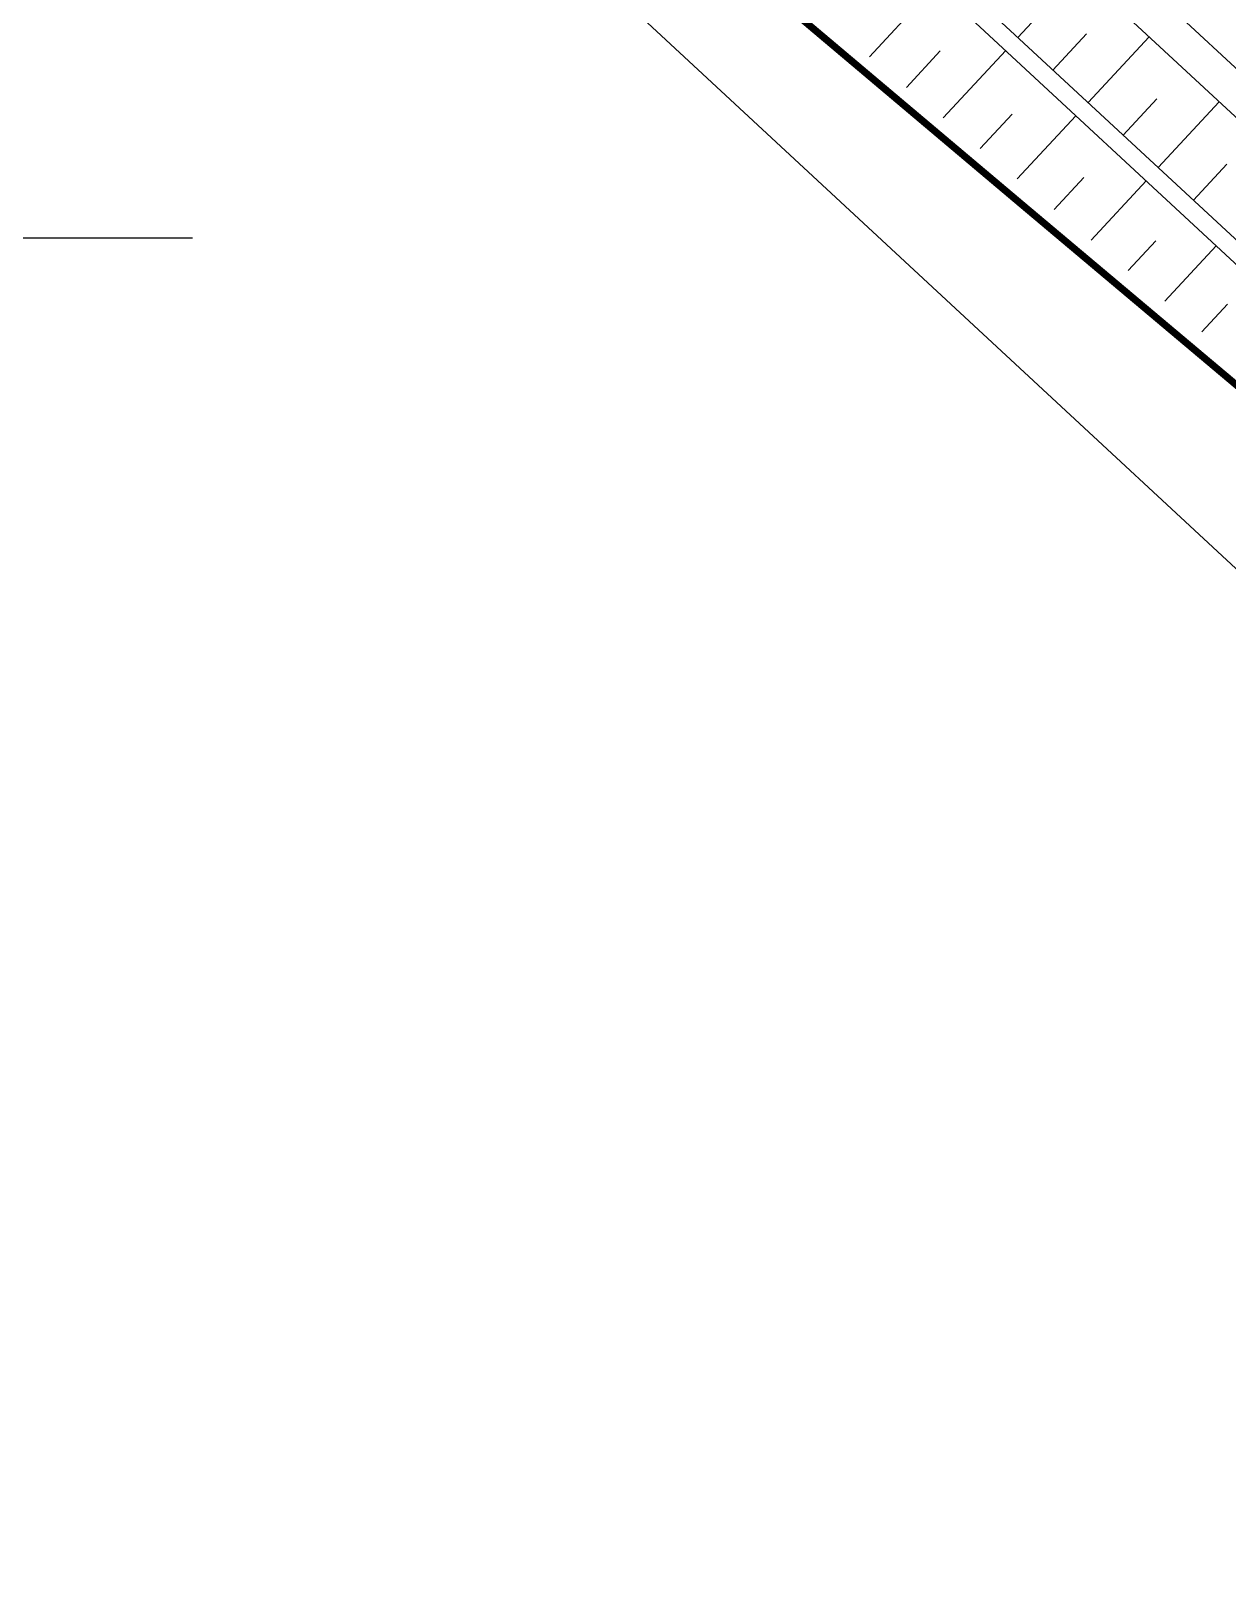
# Model space of a CAD drawing. Header units: millimetres. Extents: x 0 to 841000, y 0 to 594000.
# Drawn here: x 173167 to 240657, y 221858 to 309302 of the extents above; entities that cross this region are included whole.
import ezdxf
from ezdxf.xclip import XClip

# ---------------------------------------------------------------- set-up
doc = ezdxf.new("R2010")
doc.units = ezdxf.units.MM
doc.header["$LTSCALE"] = 1000
doc.header["$XCLIPFRAME"] = 0
doc.linetypes.add('XR-PLAN$0$HIDDEN', pattern=[0.375, 0.25, -0.125])
doc.linetypes.add('XR-SITE PLAN$0$PHANTOM-GAUN', pattern=[30, 20, -2, 2, -2, 2, -2])
doc.layers.get('Defpoints').update_dxf_attribs({"color": 137})
for name, color, linetype in [('SYM-LEAD', 6, 'Continuous'), ('XR-PLAN$0$WALL-D', 8, 'Continuous'), ('XR-PLAN$0$단면선', 8, 'Continuous'), ('XR-PLAN$0$보조선', 8, 'Continuous'), ('XR-PLAN$0$입면선', 8, 'Continuous'), ('XR-SITE PLAN$0$대지경계선', 2, 'XR-SITE PLAN$0$PHANTOM-GAUN'), ('XR-SITE PLAN$0$획지경계선', 8, 'Continuous')]:
    doc.layers.add(name, color=color, linetype=linetype)

# ---------------------------------------------------------------- blocks, each defined once
blk = doc.blocks.new('XR-PLAN$0$화장실')
at = {"layer": 'XR-PLAN$0$입면선', "color": 252, "ltscale": 200}
for p, q in [((-1500, 0), (0, 0)), ((-1500, 0), (-1500, -292)), ((0, 0), (0, -1000)), ((-1500, -892), (-1500, -1000)), ((-900, -892), (-1500, -892)), ((-1500, -1000), (0, -1000))]:
    blk.add_line(p, q, dxfattribs=at)
blk.add_arc((-1500, -892), 600, 0, 90, dxfattribs=at)
blk = doc.blocks.new('XR-PLAN$0$I-Center 3층 평면도')
at = {"layer": 'XR-PLAN$0$단면선', "ltscale": 100}
for p, q in [((-40202, 207), (-40202, 179)), ((-40202, 207), (-39797, 207)), ((-40202, 179), (-40031, 179)), ((-40009, 157), (-40009, -157)), ((-39991, 157), (-39991, -157)), ((-39969, 179), (-39797, 179)), ((-39797, 207), (-39797, 179)), ((-30202, 216), (-30202, 188)), ((-30202, 216), (-29797, 216)), ((-30202, 188), (-30031, 188)), ((-30009, 166), (-30009, -148)), ((-29991, 166), (-29991, -148)), ((-29969, 188), (-29797, 188)), ((-29797, 216), (-29797, 188)), ((-20202, 207), (-20202, 179)), ((-20202, 207), (-19797, 207)), ((-20202, 179), (-20031, 179)), ((-20009, 157), (-20009, -157)), ((-19991, 157), (-19991, -157)), ((-19969, 179), (-19797, 179)), ((-19797, 207), (-19797, 179)), ((-10202, 207), (-10202, 179)), ((-10202, 207), (-9797, 207)), ((-10202, 179), (-10031, 179)), ((-10009, 157), (-10009, -157)), ((-9991, 157), (-9991, -157)), ((-9969, 179), (-9797, 179)), ((-9797, 207), (-9797, 179)), ((-204, -214), (-204, 214)), ((-204, 214), (-169, 214)), ((-169, 32), (-169, 214)), ((-147, 10), (146, 10)), ((168, 32), (168, 214)), ((168, 214), (203, 214)), ((203, -214), (203, 214)), ((-40202, -179), (-40202, -207)), ((-40202, -179), (-40031, -179)), ((-40202, -207), (-39797, -207)), ((-39969, -179), (-39797, -179)), ((-39797, -179), (-39797, -207)), ((-30202, -170), (-30202, -198)), ((-30202, -170), (-30031, -170)), ((-30202, -198), (-29797, -198)), ((-29969, -170), (-29797, -170)), ((-29797, -170), (-29797, -198)), ((-20202, -179), (-20202, -207)), ((-20202, -179), (-20031, -179)), ((-20202, -207), (-19797, -207)), ((-19969, -179), (-19797, -179)), ((-19797, -179), (-19797, -207)), ((-10202, -179), (-10202, -207)), ((-10202, -179), (-10031, -179)), ((-10202, -207), (-9797, -207)), ((-9969, -179), (-9797, -179)), ((-9797, -179), (-9797, -207)), ((-204, -214), (-169, -214)), ((-169, -214), (-169, -32)), ((-147, -10), (146, -10)), ((168, -214), (168, -32)), ((168, -214), (203, -214)), ((-164, -4713), (-175, -4713)), ((-175, -4888), (-175, -4713)), ((-164, -4888), (-175, -4888)), ((-164, -4783), (-164, -4713)), ((-164, -4888), (-164, -4818)), ((150, -4797), (-150, -4797)), ((150, -4804), (-150, -4804)), ((164, -4783), (164, -4713)), ((175, -4713), (164, -4713)), ((164, -4888), (164, -4818)), ((175, -4888), (164, -4888)), ((175, -4888), (175, -4713)), ((-3588, -9404), (-3600, -9404)), ((-3600, -9604), (-3600, -9404)), ((-3588, -9604), (-3600, -9604)), ((-3588, -9487), (-3588, -9404)), ((-3588, -9604), (-3588, -9521)), ((-3425, -9500), (-3575, -9500)), ((-3425, -9508), (-3575, -9508)), ((-3412, -9487), (-3412, -9404)), ((-3400, -9404), (-3412, -9404)), ((-3412, -9604), (-3412, -9521)), ((-3400, -9604), (-3412, -9604)), ((-3400, -9604), (-3400, -9404)), ((-164, -9413), (-175, -9413)), ((-175, -9588), (-175, -9413)), ((-164, -9588), (-175, -9588)), ((-164, -9483), (-164, -9413)), ((-164, -9588), (-164, -9518)), ((150, -9497), (-150, -9497)), ((150, -9504), (-150, -9504)), ((164, -9483), (164, -9413)), ((175, -9413), (164, -9413)), ((164, -9588), (164, -9518)), ((175, -9588), (164, -9588)), ((175, -9588), (175, -9413))]:
    blk.add_line(p, q, dxfattribs=at)
for points in [[(-47217, 226), (-47300, 226), (-47300, 238), (-47100, 238), (-47100, 226), (-47183, 226, 0.414214), (-47196, 213), (-47196, 63, 0.414214), (-47183, 50), (-47100, 50), (-47100, 38), (-47300, 38), (-47300, 50), (-47217, 50, 0.414214), (-47204, 63), (-47204, 213, 0.414214)], [(-42817, 226), (-42900, 226), (-42900, 238), (-42700, 238), (-42700, 226), (-42783, 226, 0.414214), (-42796, 213), (-42796, 63, 0.414214), (-42783, 50), (-42700, 50), (-42700, 38), (-42900, 38), (-42900, 50), (-42817, 50, 0.414214), (-42804, 63), (-42804, 213, 0.414214)], [(-35289, 226), (-35372, 226), (-35372, 238), (-35172, 238), (-35172, 226), (-35255, 226, 0.414214), (-35268, 213), (-35268, 63, 0.414214), (-35255, 50), (-35172, 50), (-35172, 38), (-35372, 38), (-35372, 50), (-35289, 50, 0.414214), (-35276, 63), (-35276, 213, 0.414214)], [(-25289, 226), (-25372, 226), (-25372, 238), (-25172, 238), (-25172, 226), (-25255, 226, 0.414214), (-25268, 213), (-25268, 63, 0.414214), (-25255, 50), (-25172, 50), (-25172, 38), (-25372, 38), (-25372, 50), (-25289, 50, 0.414214), (-25276, 63), (-25276, 213, 0.414214)], [(-15289, 226), (-15372, 226), (-15372, 238), (-15172, 238), (-15172, 226), (-15255, 226, 0.414214), (-15268, 213), (-15268, 63, 0.414214), (-15255, 50), (-15172, 50), (-15172, 38), (-15372, 38), (-15372, 50), (-15289, 50, 0.414214), (-15276, 63), (-15276, 213, 0.414214)], [(-5289, 226), (-5372, 226), (-5372, 238), (-5172, 238), (-5172, 226), (-5255, 226, 0.414214), (-5268, 213), (-5268, 63, 0.414214), (-5255, 50), (-5172, 50), (-5172, 38), (-5372, 38), (-5372, 50), (-5289, 50, 0.414214), (-5276, 63), (-5276, 213, 0.414214)]]:
    blk.add_lwpolyline(points, format="xyb", close=True, dxfattribs=at)
for centre, radius, start, end in [((-40031, 157), 22, 0, 90), ((-39969, 157), 22, 90, 180), ((-30031, 166), 22, 0, 90), ((-29969, 166), 22, 90, 180), ((-20031, 157), 22, 0, 90), ((-19969, 157), 22, 90, 180), ((-10031, 157), 22, 0, 90), ((-9969, 157), 22, 90, 180), ((-147, 32), 22, 180, 270), ((146, 32), 22, 270, 0), ((-40031, -157), 22, 270, 0), ((-39969, -157), 22, 180, 270), ((-30031, -148), 22, 270, 0), ((-29969, -148), 22, 180, 270), ((-20031, -157), 22, 270, 0), ((-19969, -157), 22, 180, 270), ((-10031, -157), 22, 270, 0), ((-9969, -157), 22, 180, 270), ((-147, -32), 22, 90, 180), ((146, -32), 22, 0, 90), ((-150, -4783), 14, 180, 270), ((-150, -4818), 14, 90, 180), ((150, -4783), 14, 270, 0), ((150, -4818), 14, 0, 90), ((-3575, -9487), 13, 180, 270), ((-3575, -9521), 13, 90, 180), ((-3425, -9487), 13, 270, 0), ((-3425, -9521), 13, 0, 90), ((-150, -9483), 14, 180, 270), ((-150, -9518), 14, 90, 180), ((150, -9483), 14, 270, 0), ((150, -9518), 14, 0, 90)]:
    blk.add_arc(centre, radius, start, end, dxfattribs=at)
at = {"layer": 'XR-PLAN$0$보조선', "linetype": 'XR-PLAN$0$HIDDEN', "ltscale": 200}
for p, q in [((-3400, -8437), (-300, -9387)), ((-3400, -9387), (-300, -8437))]:
    blk.add_line(p, q, dxfattribs=at)
at = {"layer": 'XR-PLAN$0$입면선', "ltscale": 200}
for p, q in [((-50600, 570), (-50600, 3200)), ((-50600, 3200), (-39400, 3200)), ((-50500, 570), (-50500, 3100)), ((-50500, 3100), (-39500, 3100)), ((-50000, 570), (-50000, 3100)), ((-49500, 570), (-49500, 3100)), ((-49000, 570), (-49000, 3100)), ((-48500, 570), (-48500, 3100)), ((-48000, 570), (-48000, 3100)), ((-47500, 570), (-47500, 3100)), ((-47000, 570), (-47000, 3100)), ((-46500, 570), (-46500, 3100)), ((-46000, 570), (-46000, 3100)), ((-45500, 570), (-45500, 3100)), ((-45000, 570), (-45000, 3100)), ((-44500, 570), (-44500, 3100)), ((-44000, 570), (-44000, 3100)), ((-44000, 570), (-44000, 3100)), ((-43500, 570), (-43500, 3100)), ((-43000, 570), (-43000, 3100)), ((-42500, 570), (-42500, 3100)), ((-42000, 570), (-42000, 3100)), ((-41500, 570), (-41500, 3100)), ((-41000, 570), (-41000, 3100)), ((-40500, 570), (-40500, 3100)), ((-40000, 570), (-40000, 3100)), ((-39500, 570), (-39500, 3100)), ((-39400, 570), (-39400, 3200)), ((-40310, 310), (-39690, 310)), ((-40310, 310), (-40310, -310)), ((-39690, 310), (-39690, -310)), ((-38725, 520), (-38725, 440)), ((-35725, 520), (-38725, 520)), ((-35725, 440), (-38725, 440)), ((-38695, 520), (-38695, 440)), ((-35755, 480), (-38695, 480)), ((-37175, 460), (-38695, 460)), ((-35755, 500), (-37275, 500)), ((-37275, 480), (-37275, 500)), ((-37175, 460), (-37175, 480)), ((-35755, 520), (-35755, 440)), ((-35725, 520), (-35725, 440)), ((-34269, 350), (-35725, 350)), ((-34269, 520), (-34269, 440)), ((-34269, 520), (-31269, 520)), ((-34269, 440), (-31269, 440)), ((-34239, 520), (-34239, 440)), ((-34239, 500), (-32719, 500)), ((-34239, 480), (-31299, 480)), ((-32819, 460), (-32819, 480)), ((-32819, 460), (-31299, 460)), ((-32719, 480), (-32719, 500)), ((-31299, 520), (-31299, 440)), ((-31269, 520), (-31269, 440)), ((-30310, 319), (-29690, 319)), ((-30310, 319), (-30310, -301)), ((-29690, 319), (-29690, -301)), ((-28725, 520), (-28725, 440)), ((-28725, 520), (-25725, 520)), ((-28725, 440), (-25725, 440)), ((-28695, 520), (-28695, 440)), ((-28695, 500), (-27175, 500)), ((-28695, 480), (-25755, 480)), ((-27275, 460), (-27275, 480)), ((-27275, 460), (-25755, 460)), ((-27175, 480), (-27175, 500)), ((-25755, 520), (-25755, 440)), ((-25725, 520), (-25725, 440)), ((-24269, 520), (-24269, 440)), ((-24269, 520), (-21269, 520)), ((-24269, 440), (-21269, 440)), ((-24239, 520), (-24239, 440)), ((-24239, 500), (-22719, 500)), ((-24239, 480), (-21299, 480)), ((-22819, 460), (-22819, 480)), ((-22819, 460), (-21299, 460)), ((-22719, 480), (-22719, 500)), ((-21299, 520), (-21299, 440)), ((-21269, 520), (-21269, 440)), ((-20310, 310), (-19690, 310)), ((-20310, 310), (-20310, -310)), ((-19690, 310), (-19690, -310)), ((-18725, 520), (-18725, 440)), ((-18725, 520), (-15725, 520)), ((-18725, 440), (-15725, 440)), ((-18695, 520), (-18695, 440)), ((-18695, 500), (-17175, 500)), ((-18695, 480), (-15755, 480)), ((-17275, 460), (-17275, 480)), ((-17275, 460), (-15755, 460)), ((-17175, 480), (-17175, 500)), ((-15755, 520), (-15755, 440)), ((-15725, 520), (-15725, 440)), ((-14269, 520), (-14269, 440)), ((-14269, 520), (-11269, 520)), ((-14269, 440), (-11269, 440)), ((-14239, 520), (-14239, 440)), ((-14239, 500), (-12719, 500)), ((-14239, 480), (-11299, 480)), ((-12819, 460), (-12819, 480)), ((-12819, 460), (-11299, 460)), ((-12719, 480), (-12719, 500)), ((-11299, 520), (-11299, 440)), ((-11269, 520), (-11269, 440)), ((-10310, 310), (-9690, 310)), ((-10310, 310), (-10310, -310)), ((-9690, 310), (-9690, -310)), ((-9272, 550), (-9272, 350)), ((-9272, 520), (-9272, 440)), ((-4100, 520), (-9272, 520)), ((-4100, 440), (-9272, 440)), ((-9242, 520), (-9242, 440)), ((-4130, 480), (-9242, 480)), ((-6672, 460), (-9242, 460)), ((-4130, 500), (-6772, 500)), ((-6772, 480), (-6772, 500)), ((-6672, 460), (-6672, 480)), ((-4130, 520), (-4130, 440)), ((-4100, 520), (-4100, 440)), ((-3600, -281), (-3600, 520)), ((-3600, 520), (-3600, -301)), ((-3400, 520), (-3400, -301)), ((-3100, 520), (-3100, 440)), ((-3100, 520), (-910, 520)), ((-3100, 440), (-910, 440)), ((-3070, 520), (-3070, 440)), ((-3070, 500), (-1955, 500)), ((-3070, 480), (-940, 480)), ((-2055, 460), (-2055, 480)), ((-2055, 460), (-940, 460)), ((-1955, 480), (-1955, 500)), ((-940, 520), (-940, 440)), ((-910, 520), (-910, 440)), ((-910, -214), (-910, 186)), ((-910, 186), (-310, 186)), ((-810, -114), (-810, 86)), ((-810, 86), (-310, 86)), ((-310, -310), (-310, 310)), ((-310, 310), (310, 310)), ((310, -310), (310, 310)), ((570, 570), (570, -6000)), ((-40310, -310), (-39690, -310)), ((-30310, -301), (-29690, -301)), ((-20310, -310), (-19690, -310)), ((-10310, -310), (-9690, -310)), ((-3509, -281), (-3600, -281)), ((-3600, -301), (-2425, -301)), ((-3509, -281), (-2425, -281)), ((-310, -214), (-910, -214)), ((-310, -114), (-810, -114)), ((-810, -214), (-810, -4300)), ((-310, -310), (310, -310)), ((-300, -310), (-300, -14690)), ((-200, -200), (-200, -1048)), ((-200, -310), (-200, -14690)), ((-100, -310), (-100, -810)), ((-100, -810), (100, -810)), ((100, -810), (100, -310)), ((200, -910), (200, -310)), ((-3600, -1256), (-3600, -15310)), ((-3400, -1256), (-3600, -1256)), ((-3400, -1256), (-3400, -8564)), ((-3400, -1256), (-3400, -15310)), ((-3400, -1456), (-2800, -1456)), ((-2800, -1456), (-2800, -4387)), ((-200, -910), (200, -910)), ((-200, -4300), (-1001, -4300)), ((-200, -5400), (-200, -7900)), ((410, -6000), (330, -6000)), ((330, -6000), (330, -9000)), ((410, -6030), (330, -6030)), ((370, -6030), (370, -8970)), ((390, -6030), (390, -7550)), ((410, -6000), (410, -9000)), ((470, -6000), (570, -6000)), ((350, -7450), (350, -8970)), ((350, -7450), (370, -7450)), ((370, -7550), (390, -7550)), ((-1900, -8387), (-3400, -8387)), ((-3400, -8387), (-300, -8387)), ((-3400, -8437), (-300, -8437)), ((-300, -9387), (-3400, -9387)), ((-300, -9588), (-3400, -9588)), ((410, -8970), (330, -8970)), ((410, -9000), (330, -9000)), ((470, -9000), (570, -9000)), ((570, -9000), (570, -11000)), ((-2000, -10187), (-3400, -10187)), ((-300, -10187), (-1700, -10187))]:
    blk.add_line(p, q, dxfattribs=at)
at = {"layer": 'XR-PLAN$0$입면선'}
for p, q in [((-100350, 350), (350, 350)), ((350, 350), (350, -60470))]:
    blk.add_line(p, q, dxfattribs=at)
at = {"layer": 'XR-PLAN$0$입면선', "ltscale": 200}
for points in [[(-51275, 570), (-51275, 520), (-38725, 520), (-38725, 570)], [(-38800, 495), (-38800, 520), (-38725, 520), (-38725, 370), (-38800, 370), (-38800, 395), (-38797, 395), (-38797, 373), (-38728, 373), (-38728, 517), (-38797, 517), (-38797, 495)], [(-34269, 570), (-34269, 520), (-35725, 520), (-35725, 570)], [(-35650, 495), (-35650, 520), (-35725, 520), (-35725, 370), (-35650, 370), (-35650, 395), (-35653, 395), (-35653, 373), (-35722, 373), (-35722, 517), (-35653, 517), (-35653, 495)], [(-34344, 495), (-34344, 520), (-34269, 520), (-34269, 370), (-34344, 370), (-34344, 395), (-34341, 395), (-34341, 373), (-34272, 373), (-34272, 517), (-34341, 517), (-34341, 495)], [(-31269, 570), (-31269, 520), (-28725, 520), (-28725, 570)], [(-31194, 495), (-31194, 520), (-31269, 520), (-31269, 370), (-31194, 370), (-31194, 395), (-31197, 395), (-31197, 373), (-31266, 373), (-31266, 517), (-31197, 517), (-31197, 495)], [(-28800, 495), (-28800, 520), (-28725, 520), (-28725, 370), (-28800, 370), (-28800, 395), (-28797, 395), (-28797, 373), (-28728, 373), (-28728, 517), (-28797, 517), (-28797, 495)], [(-25725, 570), (-25725, 520), (-24269, 520), (-24269, 570)], [(-25650, 495), (-25650, 520), (-25725, 520), (-25725, 370), (-25650, 370), (-25650, 395), (-25653, 395), (-25653, 373), (-25722, 373), (-25722, 517), (-25653, 517), (-25653, 495)], [(-24344, 495), (-24344, 520), (-24269, 520), (-24269, 370), (-24344, 370), (-24344, 395), (-24341, 395), (-24341, 373), (-24272, 373), (-24272, 517), (-24341, 517), (-24341, 495)], [(-21269, 570), (-21269, 520), (-18725, 520), (-18725, 570)], [(-21194, 495), (-21194, 520), (-21269, 520), (-21269, 370), (-21194, 370), (-21194, 395), (-21197, 395), (-21197, 373), (-21266, 373), (-21266, 517), (-21197, 517), (-21197, 495)], [(-18800, 495), (-18800, 520), (-18725, 520), (-18725, 370), (-18800, 370), (-18800, 395), (-18797, 395), (-18797, 373), (-18728, 373), (-18728, 517), (-18797, 517), (-18797, 495)], [(-15725, 570), (-15725, 520), (-14269, 520), (-14269, 570)], [(-15650, 495), (-15650, 520), (-15725, 520), (-15725, 370), (-15650, 370), (-15650, 395), (-15653, 395), (-15653, 373), (-15722, 373), (-15722, 517), (-15653, 517), (-15653, 495)], [(-14344, 495), (-14344, 520), (-14269, 520), (-14269, 370), (-14344, 370), (-14344, 395), (-14341, 395), (-14341, 373), (-14272, 373), (-14272, 517), (-14341, 517), (-14341, 495)], [(-11269, 520), (-9272, 520), (-9272, 570), (-11269, 570)], [(-11194, 495), (-11194, 520), (-11269, 520), (-11269, 370), (-11194, 370), (-11194, 395), (-11197, 395), (-11197, 373), (-11266, 373), (-11266, 517), (-11197, 517), (-11197, 495)], [(-9347, 495), (-9347, 520), (-9272, 520), (-9272, 370), (-9347, 370), (-9347, 395), (-9344, 395), (-9344, 373), (-9275, 373), (-9275, 517), (-9344, 517), (-9344, 495)], [(-4100, 520), (-3100, 520), (-3100, 570), (-4100, 570)], [(-4025, 495), (-4025, 520), (-4100, 520), (-4100, 370), (-4025, 370), (-4025, 395), (-4028, 395), (-4028, 373), (-4097, 373), (-4097, 517), (-4028, 517), (-4028, 495)], [(-3175, 495), (-3175, 520), (-3100, 520), (-3100, 370), (-3175, 370), (-3175, 395), (-3172, 395), (-3172, 373), (-3103, 373), (-3103, 517), (-3172, 517), (-3172, 495)], [(-835, 495), (-835, 520), (-910, 520), (-910, 370), (-835, 370), (-835, 395), (-838, 395), (-838, 373), (-907, 373), (-907, 517), (-838, 517), (-838, 495)]]:
    blk.add_lwpolyline(points, close=True, dxfattribs=at)
blk.add_lwpolyline([(-910, 520), (-910, 570), (570, 570)], dxfattribs=at)
at = {"layer": 'XR-PLAN$0$입면선'}
blk.add_lwpolyline([(-910, 520), (520, 520), (520, -6000)], dxfattribs=at)
at = {"layer": 'XR-PLAN$0$입면선', "ltscale": 200}
for centre in [(-563, -862), (-3108, -1750), (-563, -1662), (-3108, -2550), (-563, -2462), (-3108, -3350), (-563, -3262), (-3108, -4150), (-563, -4062)]:
    blk.add_circle(centre, 137, dxfattribs=at)
blk.add_arc((-3400, -281), 975, 270, 0, dxfattribs=at)
at = {"layer": 'XR-PLAN$0$입면선', "color": 252, "ltscale": 200, "xscale": -1}
for p in [(-3400, -4387), (-3400, -5387), (-3400, -6387), (-3400, -7387)]:
    blk.add_blockref('XR-PLAN$0$화장실', p, dxfattribs=at)
blk = doc.blocks.new('XR-PLAN$0$sheet-line')
at = {"layer": 'Defpoints'}
blk.add_lwpolyline([(168200, -356400), (0, -356400), (0, -237600), (168200, -237600)], close=True, dxfattribs=at)
blk = doc.blocks.new('XR-PLAN')
ref = blk.add_blockref('XR-PLAN$0$I-Center 3층 평면도', (280700, 13900))
XClip(ref).set_block_clipping_path([(-103200.0000000003, -9668.8009418729), (34200, 100522.8029125887)])
at = {"layer": 'XR-PLAN$0$WALL-D'}
blk.add_blockref('XR-PLAN$0$sheet-line', (168200, 356400), dxfattribs=at)

msp = doc.modelspace()

# ---------------------------------------------------------------- linework, layer by layer
at = {"layer": 'Defpoints'}
msp.add_lwpolyline([(159472, 354699), (216218, 302071), (216218, 302071), (394290, 136922)], dxfattribs=at)
at = {"layer": 'SYM-LEAD', "ltscale": 1.2}
msp.add_lwpolyline([(182271, 324146, 0, 1000, 0), (182271, 321146, 0, 0, 0), (182271, 297620, 0, 0, 0)], format="xyseb", dxfattribs=at)
msp.add_lwpolyline([(182271, 297620), (171274, 297620)], dxfattribs=at)
at = {"layer": 'XR-SITE PLAN$0$대지경계선', "const_width": 400}
msp.add_lwpolyline([(303280, 218798), (297306, 230188), (285972, 251870), (281318, 255812), (259078, 274293), (244340, 286647), (229034, 299519), (208444, 316882), (201767, 322547), (157525, 327809)], dxfattribs=at)
at = {"layer": 'XR-SITE PLAN$0$획지경계선'}
for p, q in [((181585, 362400), (324088, 230238)), ((180272, 360857), (322711, 228755)), ((180275, 353954), (319271, 225045)), ((180240, 352606), (318583, 224303)), ((232252, 312649), (228812, 308939)), ((224166, 311867), (220440, 307850)), ((232681, 309143), (230790, 307104)), ((236209, 308979), (232769, 305269)), ((224433, 308187), (222523, 306127)), ((228123, 308197), (224606, 304405)), ((236638, 305473), (234747, 303434)), ((240166, 305309), (236726, 301600)), ((228483, 304617), (226689, 302683)), ((232081, 304528), (228772, 300960)), ((240594, 301802), (238704, 299765)), ((232532, 301046), (230855, 299238)), ((236038, 300858), (232938, 297516)), ((236582, 297476), (235021, 295793)), ((239995, 297188), (237104, 294071)), ((240631, 293905), (239187, 292349))]:
    msp.add_line(p, q, dxfattribs=at)

# ---------------------------------------------------------------- block references
ref = msp.add_blockref('XR-PLAN', (44602, 42313), dxfattribs=dict(rotation=47.15620461601618))
XClip(ref).set_block_clipping_path([(361500.0000000001, 12508.6156973273), (450227.1653741396, 87946.2503726115)])

doc.saveas('drawing.dxf')
